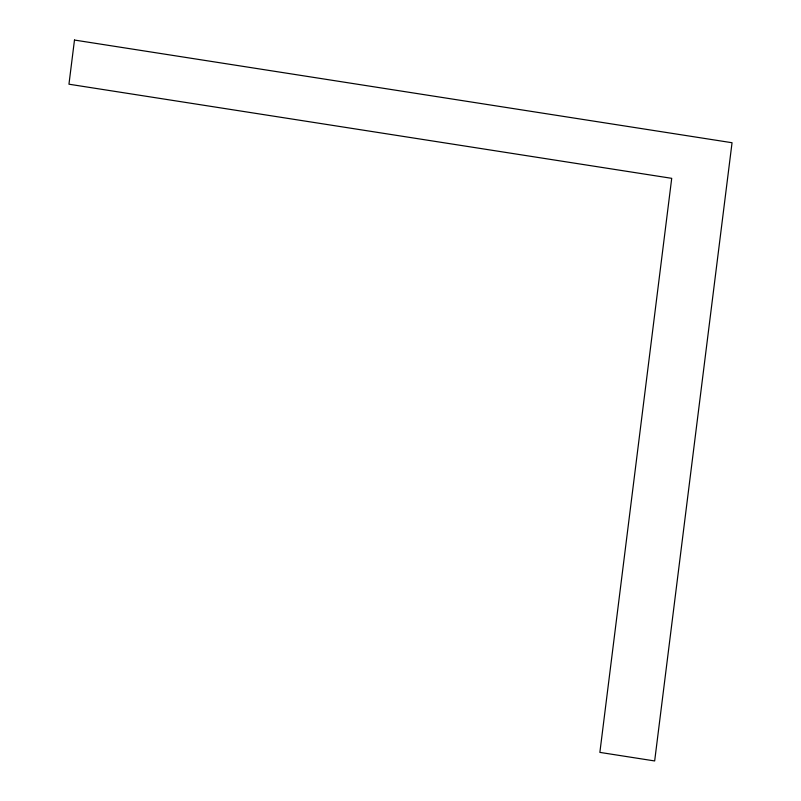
<?xml version="1.0" encoding="UTF-8"?>
<svg xmlns="http://www.w3.org/2000/svg" width="801" height="801" viewBox="0 0 801 801"><rect width="100%" height="100%" fill="white"/><g stroke="black" fill="none" stroke-linecap="round" stroke-linejoin="round"><path stroke-width="1.2" d="M74.483 40.05L68.956 84.205L671.719 178.333L599.869 752.389L654.667 760.95L732.044 142.728L74.483 40.05"/></g></svg>
